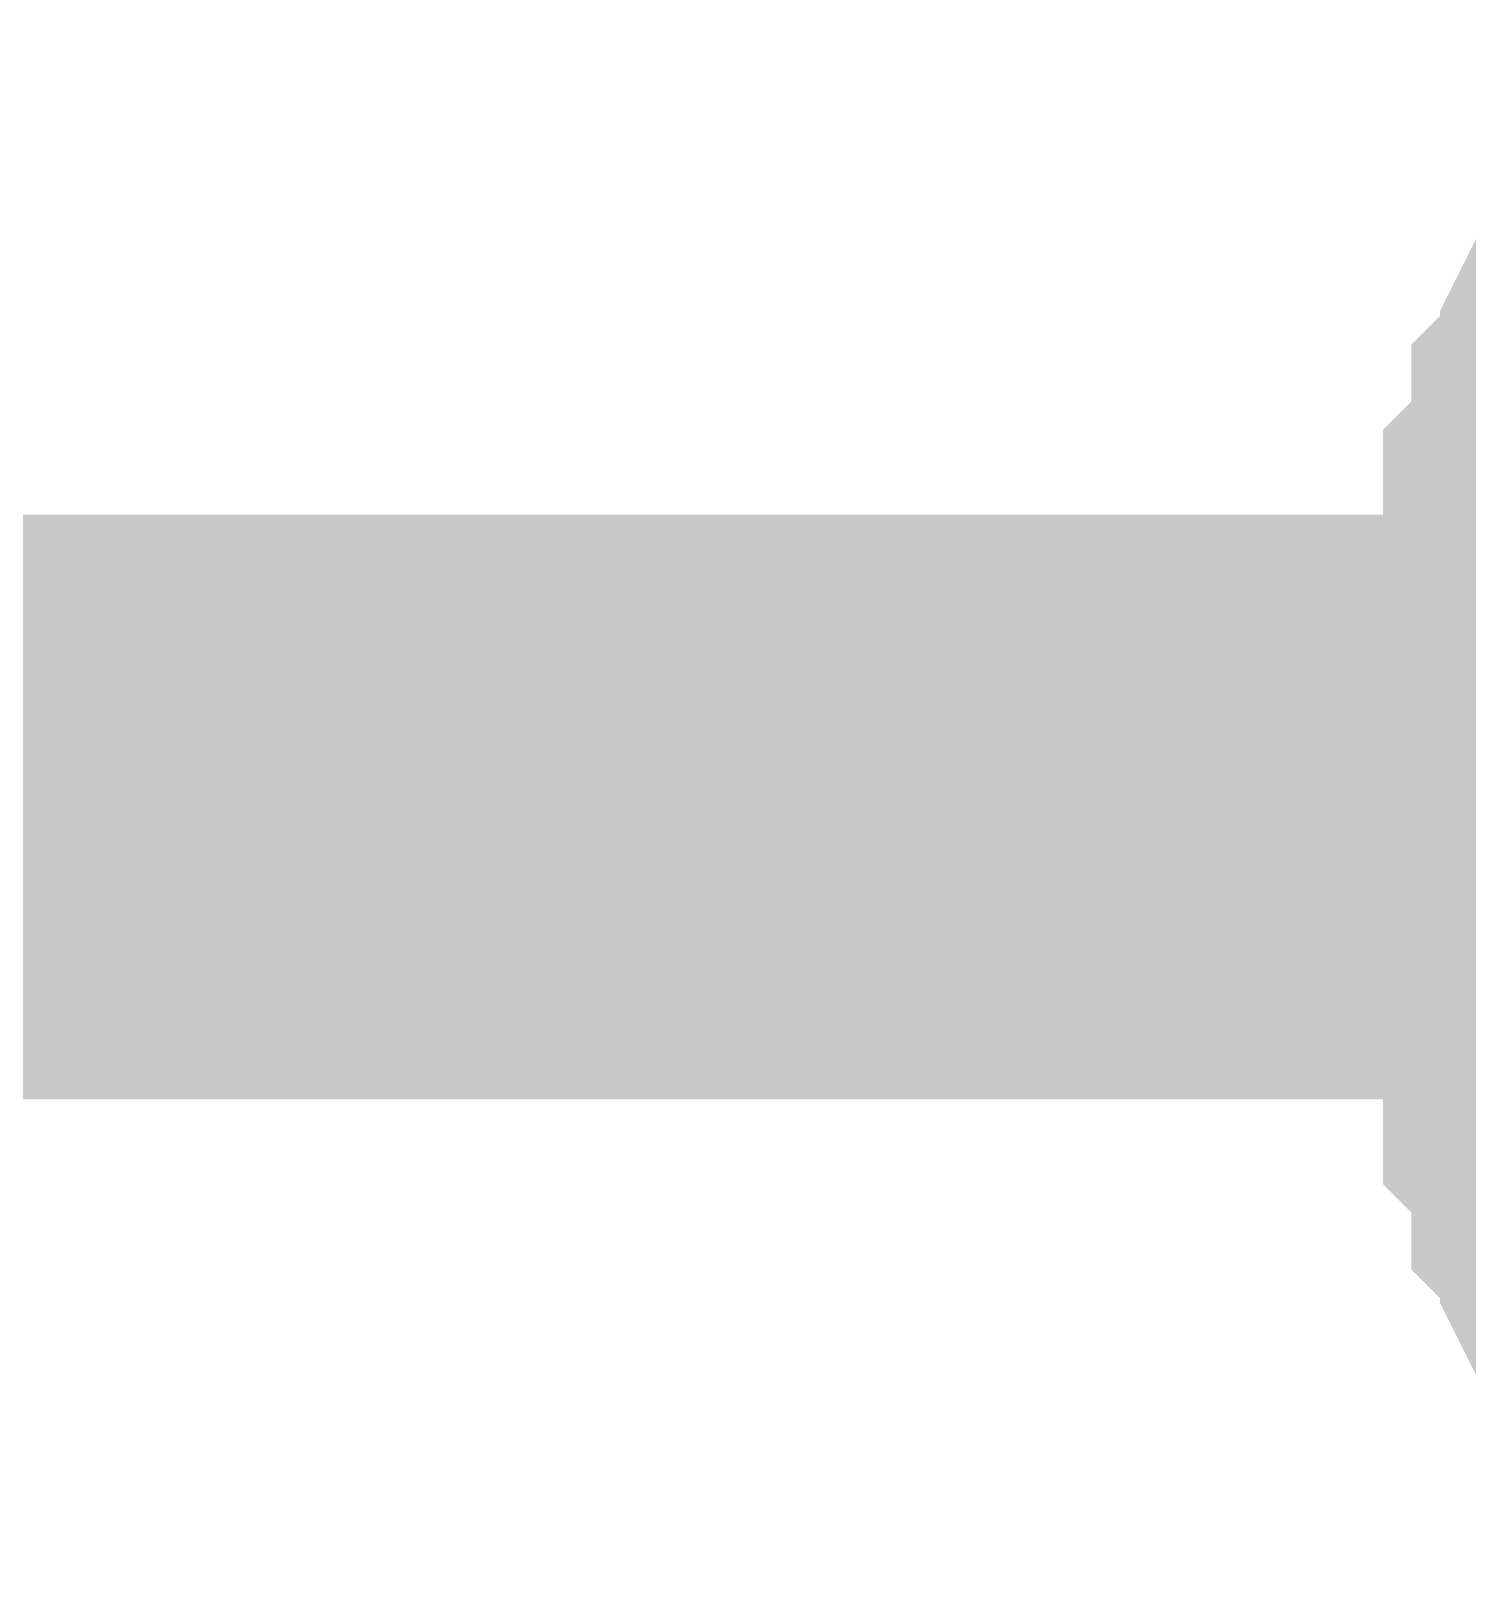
# Model space of a CAD drawing. Header units: inches. Extents: x 0 to 31.5, y 0 to 22.3.
# Drawn here: x 3.15044 to 3.17946, y 9.18412 to 9.21545 of the extents above; entities that cross this region are included whole.
import ezdxf

# ---------------------------------------------------------------- set-up
doc = ezdxf.new("R2010")
doc.units = ezdxf.units.IN
doc.header["$MEASUREMENT"] = 0
doc.layers.add('Sheet', color=255, linetype='Continuous')

msp = doc.modelspace()

# ---------------------------------------------------------------- linework, layer by layer
at = {"layer": 'Sheet'}
for points in [[(3.183071, 9.199784, 0.0118, 0.0118, 0), (3.183071, 9.200932, 0.0118, 0.0118, 0), (3.183071, 9.202081, 0.0118, 0.0118, 0), (3.183071, 9.202655, 0.0118, 0.0118, 0), (3.183645, 9.203804, 0.0118, 0.0118, 0), (3.183645, 9.204952, 0.0118, 0.0118, 0), (3.184219, 9.205526, 0.0118, 0.0118, 0), (3.184219, 9.206675, 0.0118, 0.0118, 0), (3.184793, 9.207249, 0.0118, 0.0118, 0), (3.184793, 9.208398, 0.0118, 0.0118, 0), (3.185367, 9.209546, 0.0118, 0.0118, 0)], [(3.183071, 9.199784, 0.0118, 0.0118, 0), (3.183071, 9.200932, 0.0118, 0.0118, 0), (3.183071, 9.202081, 0.0118, 0.0118, 0), (3.183071, 9.202655, 0.0118, 0.0118, 0), (3.183645, 9.203804, 0.0118, 0.0118, 0), (3.183645, 9.204952, 0.0118, 0.0118, 0), (3.184219, 9.205526, 0.0118, 0.0118, 0), (3.184219, 9.206675, 0.0118, 0.0118, 0), (3.184793, 9.207249, 0.0118, 0.0118, 0), (3.184793, 9.208398, 0.0118, 0.0118, 0), (3.185367, 9.209546, 0.0118, 0.0118, 0)], [(3.183071, 9.199784, 0.0118, 0.0118, 0), (3.183071, 9.200932, 0.0118, 0.0118, 0), (3.183071, 9.202081, 0.0118, 0.0118, 0), (3.183071, 9.202655, 0.0118, 0.0118, 0), (3.183645, 9.203804, 0.0118, 0.0118, 0), (3.183645, 9.204952, 0.0118, 0.0118, 0), (3.184219, 9.205526, 0.0118, 0.0118, 0), (3.184219, 9.206675, 0.0118, 0.0118, 0), (3.184793, 9.207249, 0.0118, 0.0118, 0), (3.184793, 9.208398, 0.0118, 0.0118, 0), (3.185367, 9.209546, 0.0118, 0.0118, 0)], [(3.183071, 9.199784, 0.0118, 0.0118, 0), (3.183071, 9.200932, 0.0118, 0.0118, 0), (3.183071, 9.202081, 0.0118, 0.0118, 0), (3.183071, 9.202655, 0.0118, 0.0118, 0), (3.183645, 9.203804, 0.0118, 0.0118, 0), (3.183645, 9.204952, 0.0118, 0.0118, 0), (3.184219, 9.205526, 0.0118, 0.0118, 0), (3.184219, 9.206675, 0.0118, 0.0118, 0), (3.184793, 9.207249, 0.0118, 0.0118, 0), (3.184793, 9.208398, 0.0118, 0.0118, 0), (3.185367, 9.209546, 0.0118, 0.0118, 0)], [(2.902887, 9.199784, 0.0118, 0.0118, 0), (3.203166, 9.199784, 0.0118, 0.0118, 0), (3.502871, 9.199784, 0.0118, 0.0118, 0)], [(3.185367, 9.190021, 0.0118, 0.0118, 0), (3.184793, 9.19117, 0.0118, 0.0118, 0), (3.184793, 9.192318, 0.0118, 0.0118, 0), (3.184219, 9.192892, 0.0118, 0.0118, 0), (3.184219, 9.194041, 0.0118, 0.0118, 0), (3.183645, 9.194615, 0.0118, 0.0118, 0), (3.183645, 9.195764, 0.0118, 0.0118, 0), (3.183071, 9.196912, 0.0118, 0.0118, 0), (3.183071, 9.197487, 0.0118, 0.0118, 0), (3.183071, 9.198635, 0.0118, 0.0118, 0), (3.183071, 9.199784, 0.0118, 0.0118, 0)], [(3.183071, 9.199784, 0.0118, 0.0118, 0), (3.183071, 9.199784, 0.0118, 0.0118, 0)], [(3.185367, 9.190021, 0.0118, 0.0118, 0), (3.184793, 9.19117, 0.0118, 0.0118, 0), (3.184793, 9.192318, 0.0118, 0.0118, 0), (3.184219, 9.192892, 0.0118, 0.0118, 0), (3.184219, 9.194041, 0.0118, 0.0118, 0), (3.183645, 9.194615, 0.0118, 0.0118, 0), (3.183645, 9.195764, 0.0118, 0.0118, 0), (3.183071, 9.196912, 0.0118, 0.0118, 0), (3.183071, 9.197487, 0.0118, 0.0118, 0), (3.183071, 9.198635, 0.0118, 0.0118, 0), (3.183071, 9.199784, 0.0118, 0.0118, 0)], [(3.183071, 9.199784, 0.0118, 0.0118, 0), (3.183071, 9.199784, 0.0118, 0.0118, 0)], [(3.185367, 9.190021, 0.0118, 0.0118, 0), (3.184793, 9.19117, 0.0118, 0.0118, 0), (3.184793, 9.192318, 0.0118, 0.0118, 0), (3.184219, 9.192892, 0.0118, 0.0118, 0), (3.184219, 9.194041, 0.0118, 0.0118, 0), (3.183645, 9.194615, 0.0118, 0.0118, 0), (3.183645, 9.195764, 0.0118, 0.0118, 0), (3.183071, 9.196912, 0.0118, 0.0118, 0), (3.183071, 9.197487, 0.0118, 0.0118, 0), (3.183071, 9.198635, 0.0118, 0.0118, 0), (3.183071, 9.199784, 0.0118, 0.0118, 0)], [(3.183071, 9.199784, 0.0118, 0.0118, 0), (3.183071, 9.199784, 0.0118, 0.0118, 0)], [(3.185367, 9.190021, 0.0118, 0.0118, 0), (3.184793, 9.19117, 0.0118, 0.0118, 0), (3.184793, 9.192318, 0.0118, 0.0118, 0), (3.184219, 9.192892, 0.0118, 0.0118, 0), (3.184219, 9.194041, 0.0118, 0.0118, 0), (3.183645, 9.194615, 0.0118, 0.0118, 0), (3.183645, 9.195764, 0.0118, 0.0118, 0), (3.183071, 9.196912, 0.0118, 0.0118, 0), (3.183071, 9.197487, 0.0118, 0.0118, 0), (3.183071, 9.198635, 0.0118, 0.0118, 0), (3.183071, 9.199784, 0.0118, 0.0118, 0)], [(3.183071, 9.199784, 0.0118, 0.0118, 0), (3.183071, 9.199784, 0.0118, 0.0118, 0)]]:
    msp.add_lwpolyline(points, format="xyseb", dxfattribs=at)

doc.saveas('drawing.dxf')
